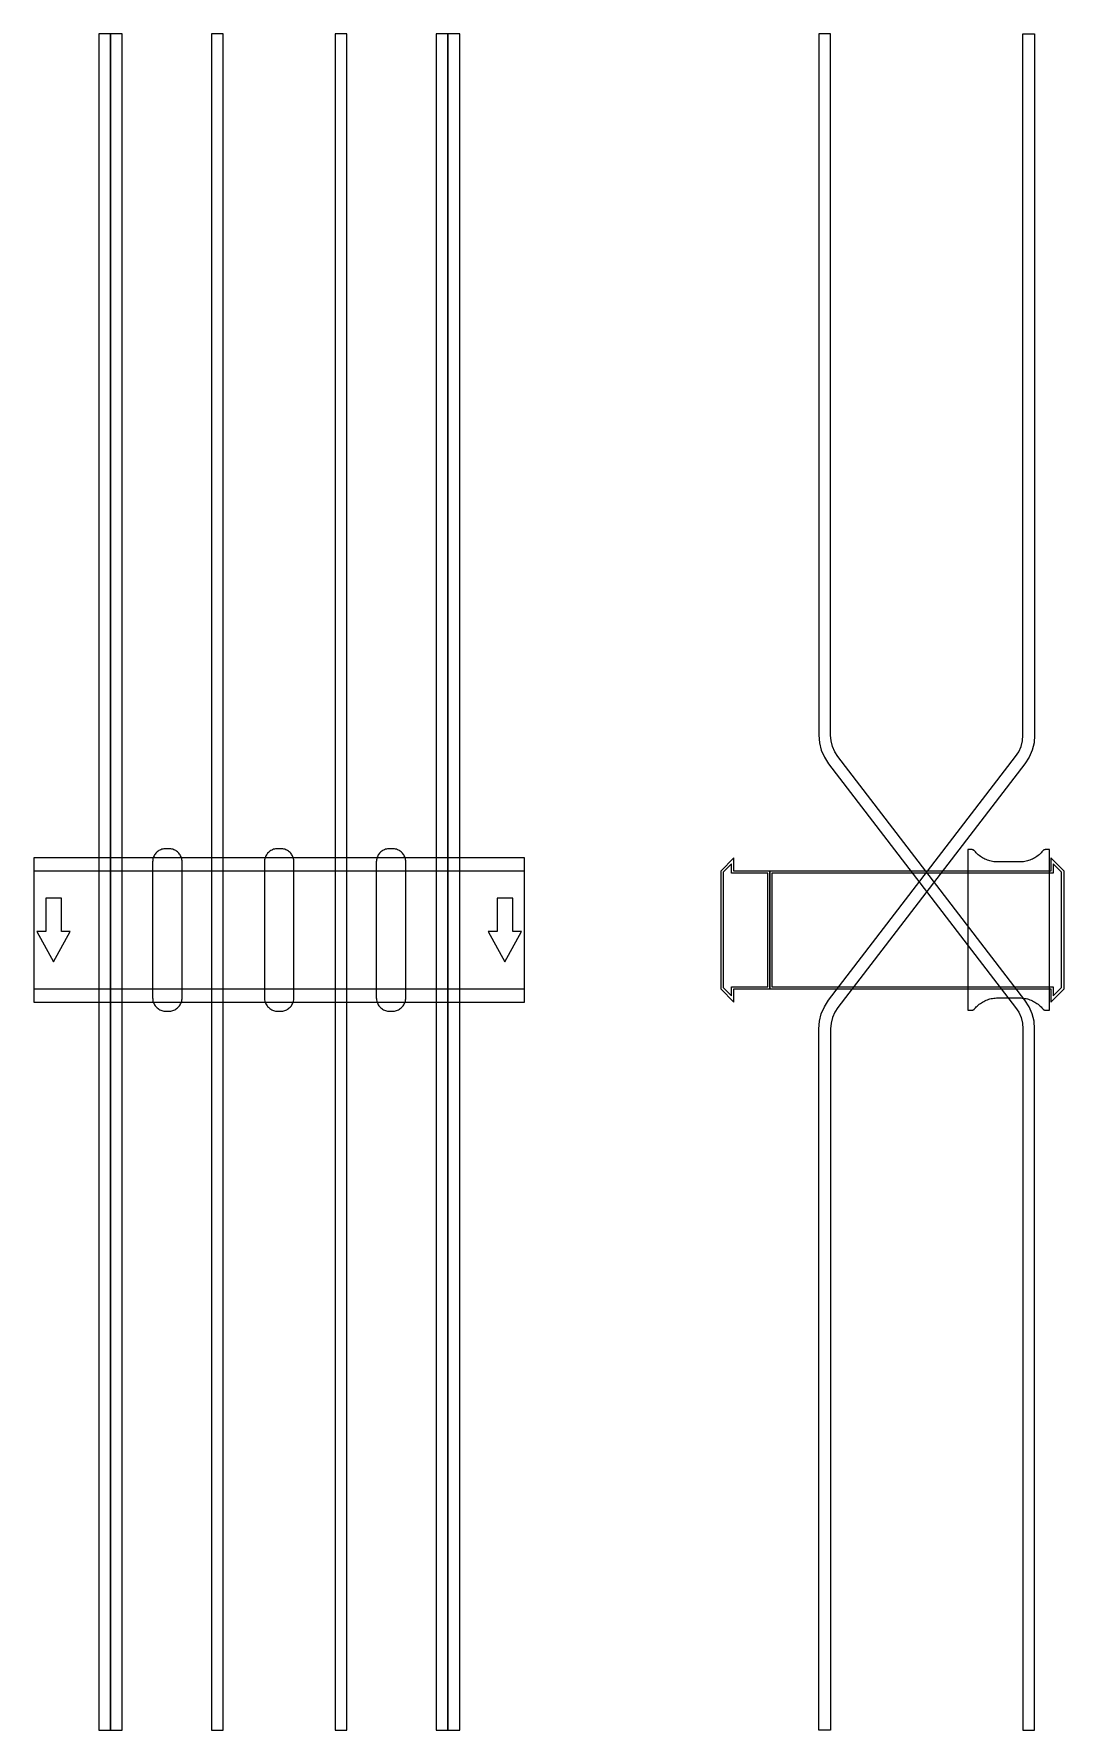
# Model space of a CAD drawing. Extents: x 0 to 1050, y -815 to 913.
import ezdxf

# ---------------------------------------------------------------- set-up
doc = ezdxf.new("R2010")
doc.units = 0
doc.layers.add('Halfen', color=7, linetype='CONTINUOUS')

msp = doc.modelspace()

# ---------------------------------------------------------------- linework, layer by layer
at = {"layer": 'Halfen', "color": 7}
for points in [[(78, -815.455), (78, 913.129), (66, 913.129), (66, -815.455)], [(90, -815.455), (90, 913.129), (78, 913.129), (78, -815.455)], [(193, -815.455), (193, 913.129), (181, 913.129), (181, -815.455)], [(319, -815.455), (319, 913.129), (307, 913.129), (307, -815.455)], [(422, -815.455), (422, 913.129), (410, 913.129), (410, -815.455)], [(434, -815.455), (434, 913.129), (422, 913.129), (422, -815.455)], [(1020, -815.455), (1020, -100.956), (1019.359, -93.137), (1017.453, -85.527), (1014.332, -78.329), (1010.081, -71.735), (819.439, 176.714), (816.251, 181.659), (813.911, 187.057), (812.481, 192.765), (812, 198.629), (812, 252.129), (812, 913.129), (800, 913.129), (800, 252.129), (800, 198.629), (800.641, 190.81), (802.547, 183.2), (805.668, 176.002), (809.919, 169.409), (1000.561, -79.04), (1003.749, -83.986), (1006.089, -89.384), (1007.519, -95.092), (1008, -100.956), (1008, -815.455)], [(800, -815.455), (800, -100.956), (800.641, -93.137), (802.547, -85.527), (805.668, -78.329), (809.919, -71.735), (1000.561, 176.714), (1003.749, 181.659), (1006.089, 187.057), (1007.519, 192.765), (1008, 198.629), (1008, 252.129), (1008, 913.129), (1020, 913.129), (1020, 252.129), (1020, 198.629), (1019.359, 190.81), (1017.453, 183.2), (1014.332, 176.002), (1010.081, 169.409), (819.439, -79.04), (816.251, -83.986), (813.911, -89.384), (812.481, -95.092), (812, -100.956), (812, -815.455)], [(0, -73.5), (500, -73.5), (500, 73.5), (0, 73.5)], [(151, -69.3), (151, -56.8), (151, 69.3), (150.958, 70.359), (150.834, 71.412), (150.627, 72.452), (150.339, 73.472), (149.972, 74.466), (149.529, 75.429), (149.011, 76.354), (148.422, 77.235), (147.765, 78.068), (147.046, 78.846), (146.268, 79.565), (145.435, 80.222), (144.554, 80.811), (143.629, 81.329), (142.666, 81.772), (141.672, 82.139), (140.652, 82.427), (139.612, 82.634), (138.559, 82.758), (137.5, 82.8), (134.5, 82.8), (133.441, 82.758), (132.388, 82.634), (131.348, 82.427), (130.328, 82.139), (129.334, 81.772), (128.371, 81.329), (127.446, 80.811), (126.565, 80.222), (125.732, 79.565), (124.954, 78.846), (124.235, 78.068), (123.578, 77.235), (122.989, 76.354), (122.471, 75.429), (122.028, 74.466), (121.661, 73.472), (121.373, 72.452), (121.166, 71.412), (121.042, 70.359), (121, 69.3), (121, -56.8), (121, -69.3), (121.042, -70.359), (121.166, -71.412), (121.373, -72.452), (121.661, -73.472), (122.028, -74.466), (122.471, -75.429), (122.989, -76.354), (123.578, -77.235), (124.235, -78.068), (124.954, -78.846), (125.732, -79.565), (126.565, -80.222), (127.446, -80.811), (128.371, -81.329), (129.334, -81.772), (130.328, -82.139), (131.348, -82.427), (132.388, -82.634), (133.441, -82.758), (134.5, -82.8), (137.5, -82.8), (138.559, -82.758), (139.612, -82.634), (140.652, -82.427), (141.672, -82.139), (142.666, -81.772), (143.629, -81.329), (144.554, -80.811), (145.435, -80.222), (146.268, -79.565), (147.046, -78.846), (147.765, -78.068), (148.422, -77.235), (149.011, -76.354), (149.529, -75.429), (149.972, -74.466), (150.339, -73.472), (150.627, -72.452), (150.834, -71.412), (150.958, -70.359), (151, -69.3)], [(265, -69.3), (265, -56.8), (265, 69.3), (264.958, 70.359), (264.834, 71.412), (264.627, 72.452), (264.339, 73.472), (263.972, 74.466), (263.529, 75.429), (263.011, 76.354), (262.422, 77.235), (261.765, 78.068), (261.046, 78.846), (260.268, 79.565), (259.435, 80.222), (258.554, 80.811), (257.629, 81.329), (256.666, 81.772), (255.672, 82.139), (254.652, 82.427), (253.612, 82.634), (252.559, 82.758), (251.5, 82.8), (248.5, 82.8), (247.441, 82.758), (246.388, 82.634), (245.348, 82.427), (244.328, 82.139), (243.334, 81.772), (242.371, 81.329), (241.446, 80.811), (240.565, 80.222), (239.732, 79.565), (238.954, 78.846), (238.235, 78.068), (237.578, 77.235), (236.989, 76.354), (236.471, 75.429), (236.028, 74.466), (235.661, 73.472), (235.373, 72.452), (235.166, 71.412), (235.042, 70.359), (235, 69.3), (235, -56.8), (235, -69.3), (235.042, -70.359), (235.166, -71.412), (235.373, -72.452), (235.661, -73.472), (236.028, -74.466), (236.471, -75.429), (236.989, -76.354), (237.578, -77.235), (238.235, -78.068), (238.954, -78.846), (239.732, -79.565), (240.565, -80.222), (241.446, -80.811), (242.371, -81.329), (243.334, -81.772), (244.328, -82.139), (245.348, -82.427), (246.388, -82.634), (247.441, -82.758), (248.5, -82.8), (251.5, -82.8), (252.559, -82.758), (253.612, -82.634), (254.652, -82.427), (255.672, -82.139), (256.666, -81.772), (257.629, -81.329), (258.554, -80.811), (259.435, -80.222), (260.268, -79.565), (261.046, -78.846), (261.765, -78.068), (262.422, -77.235), (263.011, -76.354), (263.529, -75.429), (263.972, -74.466), (264.339, -73.472), (264.627, -72.452), (264.834, -71.412), (264.958, -70.359), (265, -69.3)], [(379, -69.3), (379, -56.8), (379, 69.3), (378.958, 70.359), (378.834, 71.412), (378.627, 72.452), (378.339, 73.472), (377.972, 74.466), (377.529, 75.429), (377.011, 76.354), (376.422, 77.235), (375.765, 78.068), (375.046, 78.846), (374.268, 79.565), (373.435, 80.222), (372.554, 80.811), (371.629, 81.329), (370.666, 81.772), (369.672, 82.139), (368.652, 82.427), (367.612, 82.634), (366.559, 82.758), (365.5, 82.8), (362.5, 82.8), (361.441, 82.758), (360.388, 82.634), (359.348, 82.427), (358.328, 82.139), (357.334, 81.772), (356.371, 81.329), (355.446, 80.811), (354.565, 80.222), (353.732, 79.565), (352.954, 78.846), (352.235, 78.068), (351.578, 77.235), (350.989, 76.354), (350.471, 75.429), (350.028, 74.466), (349.661, 73.472), (349.373, 72.452), (349.166, 71.412), (349.042, 70.359), (349, 69.3), (349, -56.8), (349, -69.3), (349.042, -70.359), (349.166, -71.412), (349.373, -72.452), (349.661, -73.472), (350.028, -74.466), (350.471, -75.429), (350.989, -76.354), (351.578, -77.235), (352.235, -78.068), (352.954, -78.846), (353.732, -79.565), (354.565, -80.222), (355.446, -80.811), (356.371, -81.329), (357.334, -81.772), (358.328, -82.139), (359.348, -82.427), (360.388, -82.634), (361.441, -82.758), (362.5, -82.8), (365.5, -82.8), (366.559, -82.758), (367.612, -82.634), (368.652, -82.427), (369.672, -82.139), (370.666, -81.772), (371.629, -81.329), (372.554, -80.811), (373.435, -80.222), (374.268, -79.565), (375.046, -78.846), (375.765, -78.068), (376.422, -77.235), (377.011, -76.354), (377.529, -75.429), (377.972, -74.466), (378.339, -73.472), (378.627, -72.452), (378.834, -71.412), (378.958, -70.359), (379, -69.3)], [(750, -60), (750, 60), (713.5, 60), (713.5, 73.5), (700, 60), (700, -60), (713.5, -73.5), (713.5, -60)], [(1050, -60), (1050, 60), (1036.5, 73.5), (1036.5, 60), (750, 60), (750, -60), (1036.5, -60), (1036.5, -73.5)], [(1035, -81.8), (1035, 81.8), (1031, 81.8), (1030.846, 81.797), (1030.691, 81.786), (1030.538, 81.769), (1030.385, 81.746), (1030.234, 81.715), (1030.084, 81.678), (1029.936, 81.634), (1029.789, 81.584), (1029.646, 81.527), (1029.505, 81.464), (1029.366, 81.395), (1029.231, 81.32), (1029.1, 81.239), (1028.972, 81.153), (1028.848, 81.06), (1028.728, 80.963), (1028.613, 80.86), (1028.502, 80.752), (1028.397, 80.639), (1028.296, 80.522), (1027.41, 79.491), (1026.479, 78.5), (1025.505, 77.551), (1024.491, 76.646), (1023.437, 75.787), (1022.347, 74.975), (1021.222, 74.211), (1020.064, 73.499), (1018.876, 72.838), (1017.66, 72.23), (1016.418, 71.676), (1015.153, 71.178), (1013.867, 70.736), (1012.563, 70.351), (1011.243, 70.024), (1009.911, 69.756), (1008.567, 69.547), (1007.216, 69.397), (1005.859, 69.307), (1004.5, 69.277), (982.5, 69.277), (981.141, 69.307), (979.784, 69.397), (978.433, 69.547), (977.089, 69.756), (975.757, 70.024), (974.437, 70.351), (973.133, 70.736), (971.847, 71.178), (970.582, 71.676), (969.34, 72.23), (968.124, 72.838), (966.936, 73.499), (965.778, 74.211), (964.653, 74.975), (963.563, 75.787), (962.509, 76.646), (961.495, 77.551), (960.521, 78.5), (959.59, 79.491), (958.704, 80.522), (958.603, 80.639), (958.498, 80.752), (958.387, 80.86), (958.272, 80.963), (958.152, 81.06), (958.028, 81.153), (957.9, 81.239), (957.769, 81.32), (957.634, 81.395), (957.495, 81.464), (957.354, 81.527), (957.211, 81.584), (957.064, 81.634), (956.916, 81.678), (956.766, 81.715), (956.615, 81.746), (956.462, 81.769), (956.309, 81.786), (956.154, 81.797), (956, 81.8), (952, 81.8), (952, -81.8), (956, -81.8), (956.154, -81.797), (956.309, -81.786), (956.462, -81.769), (956.615, -81.746), (956.766, -81.715), (956.916, -81.678), (957.064, -81.634), (957.211, -81.584), (957.354, -81.527), (957.495, -81.464), (957.634, -81.395), (957.769, -81.32), (957.9, -81.239), (958.028, -81.153), (958.152, -81.06), (958.272, -80.963), (958.387, -80.86), (958.498, -80.752), (958.603, -80.639), (958.704, -80.522), (959.59, -79.491), (960.521, -78.5), (961.495, -77.551), (962.509, -76.646), (963.563, -75.787), (964.653, -74.975), (965.778, -74.211), (966.936, -73.499), (968.124, -72.838), (969.34, -72.23), (970.582, -71.676), (971.847, -71.178), (973.133, -70.736), (974.437, -70.351), (975.757, -70.024), (977.089, -69.756), (978.433, -69.547), (979.784, -69.397), (981.141, -69.307), (982.5, -69.277), (1004.5, -69.277), (1005.859, -69.307), (1007.216, -69.397), (1008.567, -69.547), (1009.911, -69.756), (1011.243, -70.024), (1012.563, -70.351), (1013.867, -70.736), (1015.153, -71.178), (1016.418, -71.676), (1017.66, -72.23), (1018.876, -72.838), (1020.064, -73.499), (1021.222, -74.211), (1022.347, -74.975), (1023.437, -75.787), (1024.491, -76.646), (1025.505, -77.551), (1026.479, -78.5), (1027.41, -79.491), (1028.296, -80.522), (1028.397, -80.639), (1028.502, -80.752), (1028.613, -80.86), (1028.728, -80.963), (1028.848, -81.06), (1028.972, -81.153), (1029.1, -81.239), (1029.231, -81.32), (1029.366, -81.395), (1029.505, -81.464), (1029.646, -81.527), (1029.789, -81.584), (1029.936, -81.634), (1030.084, -81.678), (1030.234, -81.715), (1030.385, -81.746), (1030.538, -81.769), (1030.691, -81.786), (1030.846, -81.797), (1031, -81.8)], [(0, -60), (500, -60), (500, 60), (0, 60)], [(748, -58), (748, 58), (711, 58), (711, 67.25), (702.5, 58.75), (702.5, -58.75), (711, -67.25), (711, -58)], [(1047.5, -58.75), (1047.5, 58.75), (1039, 67.25), (1039, 58), (752, 58), (752, -58), (1039, -58), (1039, -67.25)], [(20, -32.5), (37, -1.5), (28, -1.5), (28, 32.5), (12, 32.5), (12, -1.5), (3, -1.5)], [(480, -32.5), (497, -1.5), (488, -1.5), (488, 32.5), (472, 32.5), (472, -1.5), (463, -1.5)]]:
    msp.add_lwpolyline(points, close=True, dxfattribs=at)

doc.saveas('drawing.dxf')
